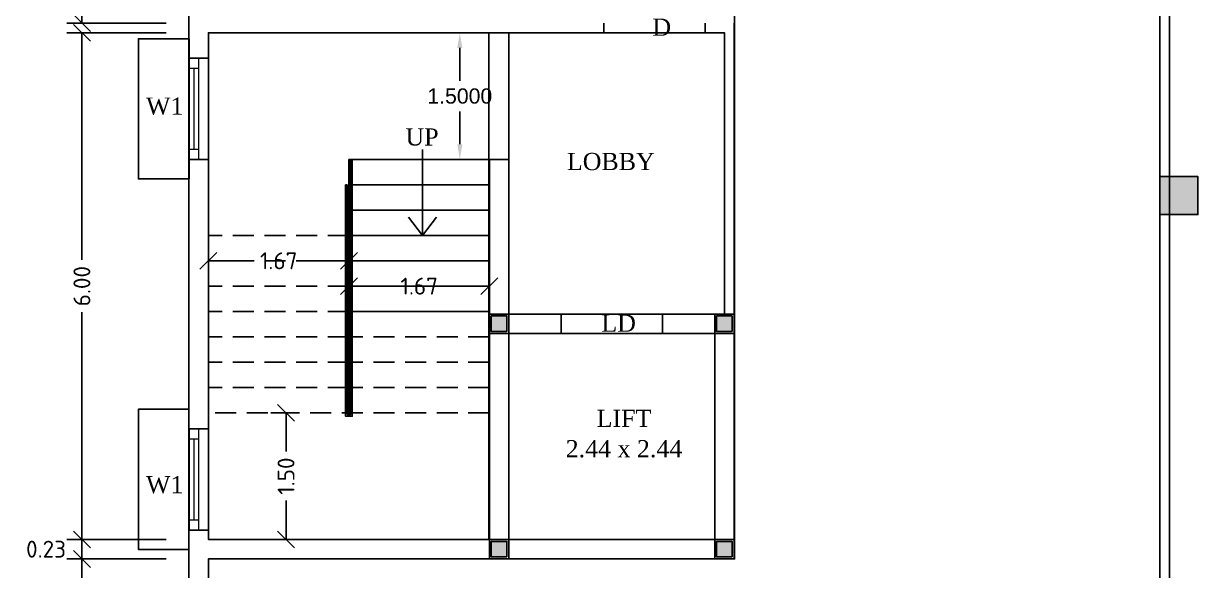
# Model space of a CAD drawing. Header units: metres. Extents: x 33037 to 87500, y -4470 to 25.
# Drawn here: x 87451.09 to 87465.13, y -4443.94 to -4437.47 of the extents above; entities that cross this region are included whole.
import ezdxf

# ---------------------------------------------------------------- set-up
doc = ezdxf.new("R2010")
doc.units = ezdxf.units.M
doc.header["$MEASUREMENT"] = 0
doc.linetypes.add('HIDDEN', pattern=[0.375, 0.25, -0.125])
for name, color, linetype in [('BLK_1_FLR_1_BLT_UP_AREA', 18, 'Continuous'), ('BLK_1_FLR_1_CARPET_AREA', 18, 'Continuous'), ('BLK_1_FLR_1_EXIT_WIDTH_STAIR', 1, 'Continuous'), ('BLK_1_FLR_1_LIFT_1', 30, 'Continuous'), ('BLK_1_FLR_1_REGULAR_ROOM_1', 117, 'Continuous'), ('BLK_1_FLR_1_REGULAR_ROOM_2', 117, 'Continuous'), ('BLK_1_FLR_1_STAIR_1', 1, 'Continuous'), ('BLK_1_FLR_4_ROOF_AREA', 54, 'Continuous'), ('h', 8, 'Continuous'), ('INVA-COLUMN', 1, 'Continuous')]:
    doc.layers.add(name, color=color, linetype=linetype)
for name, color, linetype, lineweight in [('BLK_1_LVL_1_BLDG_FOOT_PRINT', 1, 'Continuous', 5), ('INVA-HATCH', 251, 'Continuous', 5), ('INVA-WINDOW', 153, 'Continuous', 20)]:
    doc.layers.add(name, color=color, linetype=linetype, lineweight=lineweight)
doc.styles.add('ISO Proportional', font='isocpeur.ttf')
doc.styles.add('ROMANS', font='times.ttf')
doc.styles.get("Standard").update_dxf_attribs({"font": 'arial.ttf'})
doc.dimstyles.get("Standard").update_dxf_attribs({"dimtxt": 0.18, "dimasz": 0.18, "dimexe": 0.18, "dimexo": 0.0625, "dimgap": 0.09, "dimtad": 0, "dimtih": 1, "dimtoh": 1, "dimdec": 4, "dimzin": 0, "dimdsep": 46, "dimtxsty": 'Standard', "dimcen": 0.09, "dimadec": 0, "dimazin": 0, "dimtfac": 1, "dimtdec": 4, "dimtofl": 0, "dimtmove": 0, "dimatfit": 3, "dimfxl": 0, "dimtolj": 1, "dimtzin": 0, "dimarcsym": 0})
doc.dimstyles.new('T-roman', dxfattribs={"dimtxt": 0.2, "dimasz": 0.2, "dimexe": 0.18, "dimexo": 0.0625, "dimgap": 0.09, "dimtad": 0, "dimtoh": 1, "dimzin": 0, "dimdsep": 46, "dimtxsty": 'ISO Proportional', "dimblk": 'OBLIQUE', "dimcen": 0.09, "dimclrd": 5, "dimclre": 2, "dimclrt": 7, "dimadec": 0, "dimazin": 0, "dimtfac": 1, "dimtofl": 0, "dimtmove": 2, "dimatfit": 3, "dimldrblk": 'OBLIQUE', "dimfxl": 0, "dimtolj": 1, "dimtzin": 0, "dimarcsym": 0})

# ---------------------------------------------------------------- blocks, each defined once
blk = doc.blocks.new('4 col')
at = {"layer": 'INVA-HATCH', "ltscale": 2}
h = blk.add_hatch(color=253, dxfattribs=at)
h.dxf.hatch_style = 1
h.paths.add_polyline_path([(-5051471, 2224207), (-5051471, 2224807), (-5051921, 2224807), (-5051921, 2224207)])
h.paths.add_polyline_path([(-5044526, 2224207), (-5044526, 2224807), (-5044976, 2224807), (-5044976, 2224207)])
h.paths.add_polyline_path([(-5044526, 2219807), (-5044526, 2220257), (-5044976, 2220257), (-5044976, 2219807)])
h.paths.add_polyline_path([(-5051471, 2219807), (-5051471, 2220257), (-5051921, 2220257), (-5051921, 2219807)])
h.paths.add_polyline_path([(-5035678, 2224207), (-5035678, 2224807), (-5036128, 2224807), (-5036128, 2224207)])
h.paths.add_polyline_path([(-5035678, 2219807), (-5035678, 2220257), (-5036128, 2220257), (-5036128, 2219807)])
h.paths.add_polyline_path([(-5027728, 2224207), (-5027728, 2224807), (-5028178, 2224807), (-5028178, 2224207)])
h.paths.add_polyline_path([(-5027728, 2219807), (-5027728, 2220257), (-5028178, 2220257), (-5028178, 2219807)])
h.paths.add_polyline_path([(-5027728, 2214311), (-5027728, 2214761), (-5028178, 2214761), (-5028178, 2214311)])
h.paths.add_polyline_path([(-5027728, 2208301), (-5027728, 2208901), (-5028178, 2208901), (-5028178, 2208301)])
h.paths.add_polyline_path([(-5051471, 2208901), (-5051471, 2208301), (-5051921, 2208301), (-5051921, 2208901)])
h.paths.add_polyline_path([(-5051471, 2214761), (-5051471, 2214311), (-5051921, 2214311), (-5051921, 2214761)])
at = {"layer": 'INVA-COLUMN'}
blk.add_lwpolyline([(-5044526, 2219807), (-5044526, 2220257), (-5044976, 2220257), (-5044976, 2219807)], close=True, dxfattribs=at)
blk = doc.blocks.new('window 4 feet')
at = {"layer": 'INVA-WINDOW', "ltscale": 4}
for p, q in [((330582.01, 65403.36), (330630, 65403.36)), ((330582.01, 65398.86), (330630, 65398.86)), ((330586.81, 65394.36), (330586.81, 65398.86)), ((330625.2, 65394.36), (330625.2, 65398.86)), ((330582.01, 65394.36), (330630, 65394.36)), ((330586.81, 65396.61), (330625.2, 65396.61))]:
    blk.add_line(p, q, dxfattribs=at)
blk = doc.blocks.new('_Oblique')
at = {"color": 0, "linetype": 'ByBlock', "lineweight": -2}
blk.add_line((-0.5, -0.5), (0.5, 0.5), dxfattribs=at)
blk = doc.blocks.new('*D335')
at = {"color": 2, "lineweight": -2}
for p, q in [((87453.279, -4440.1), (87453.279, -4440.46)), ((87454.944, -4440.1), (87454.944, -4440.46))]:
    blk.add_line(p, q, dxfattribs=at)
at = {"color": 5, "lineweight": -2}
for p, q in [((87453.279, -4440.28), (87453.822, -4440.28)), ((87454.944, -4440.28), (87454.402, -4440.28))]:
    blk.add_line(p, q, dxfattribs=at)
at = {"layer": 'DEFPOINTS', "color": 0}
for p in [(87453.279, -4439.98), (87454.944, -4439.98), (87454.944, -4440.28)]:
    blk.add_point(p, dxfattribs=at)
at = {"color": 5, "lineweight": -2, "xscale": 0.2, "yscale": 0.2, "zscale": 0.2, "rotation": 180}
blk.add_blockref('_Oblique', (87453.279, -4440.28), dxfattribs=at)
at = {"color": 5, "lineweight": -2, "xscale": 0.2, "yscale": 0.2, "zscale": 0.2}
blk.add_blockref('_Oblique', (87454.944, -4440.28), dxfattribs=at)
at = {"color": 7, "insert": (87454.112, -4440.28), "char_height": 0.2, "attachment_point": 5, "style": 'ISO Proportional'}
blk.add_mtext('\\A1;1.67', dxfattribs=at)
blk = doc.blocks.new('*D336')
at = {"color": 2, "lineweight": -2}
for p, q in [((87454.944, -4440.58), (87454.944, -4440.4)), ((87456.609, -4440.58), (87456.609, -4440.4))]:
    blk.add_line(p, q, dxfattribs=at)
at = {"color": 5, "lineweight": -2}
for p, q in [((87454.944, -4440.58), (87455.487, -4440.58)), ((87456.609, -4440.58), (87456.067, -4440.58))]:
    blk.add_line(p, q, dxfattribs=at)
at = {"layer": 'DEFPOINTS', "color": 0}
for p in [(87454.944, -4440.58), (87456.609, -4440.58), (87456.609, -4440.58)]:
    blk.add_point(p, dxfattribs=at)
at = {"color": 5, "lineweight": -2, "xscale": 0.2, "yscale": 0.2, "zscale": 0.2, "rotation": 180}
blk.add_blockref('_Oblique', (87454.944, -4440.58), dxfattribs=at)
at = {"color": 5, "lineweight": -2, "xscale": 0.2, "yscale": 0.2, "zscale": 0.2}
blk.add_blockref('_Oblique', (87456.609, -4440.58), dxfattribs=at)
at = {"color": 7, "insert": (87455.777, -4440.58), "char_height": 0.2, "attachment_point": 5, "style": 'ISO Proportional'}
blk.add_mtext('\\A1;1.67', dxfattribs=at)
blk = doc.blocks.new('*D337')
at = {"layer": 'BLK_1_FLR_1_EXIT_WIDTH_STAIR', "color": 0, "lineweight": -2}
for p, q in [((87456.321, -4437.58), (87456.438, -4437.58)), ((87456.258, -4437.76), (87456.258, -4438.148)), ((87456.258, -4438.9), (87456.258, -4438.512)), ((87456.321, -4439.08), (87456.438, -4439.08))]:
    blk.add_line(p, q, dxfattribs=at)
at = {"layer": 'BLK_1_FLR_1_EXIT_WIDTH_STAIR', "color": 0}
for points in [[(87456.228, -4437.76), (87456.288, -4437.76), (87456.258, -4437.58)], [(87456.228, -4438.9), (87456.288, -4438.9), (87456.258, -4439.08)]]:
    blk.add_solid(points, dxfattribs=at)
at = {"layer": 'DEFPOINTS', "color": 0}
for p in [(87456.258, -4437.58), (87456.258, -4437.58), (87456.258, -4439.08)]:
    blk.add_point(p, dxfattribs=at)
at = {"layer": 'BLK_1_FLR_1_EXIT_WIDTH_STAIR', "color": 0, "insert": (87456.258, -4438.33), "char_height": 0.18, "attachment_point": 5}
blk.add_mtext('\\A1;1.5000', dxfattribs=at)
blk = doc.blocks.new('rege')
at = {"layer": 'h'}
h = blk.add_hatch(color=252, dxfattribs=at)
h.dxf.hatch_style = 1
h.paths.add_polyline_path([(86212.376, -4386.625), (86212.192, -4386.625), (86212.192, -4386.809), (86212.376, -4386.809)])
for points in [[(86212.399, -4386.832), (86212.399, -4386.602), (86212.169, -4386.602), (86212.169, -4386.832)], [(86212.376, -4386.809), (86212.376, -4386.625), (86212.192, -4386.625), (86212.192, -4386.809)]]:
    blk.add_lwpolyline(points, close=True)
blk = doc.blocks.new('*D338')
at = {"color": 2, "lineweight": -2}
for p, q in [((87454.199, -4442.08), (87454.019, -4442.08)), ((87454.199, -4443.58), (87454.019, -4443.58))]:
    blk.add_line(p, q, dxfattribs=at)
at = {"color": 5, "lineweight": -2}
for p, q in [((87454.199, -4442.08), (87454.199, -4442.54)), ((87454.199, -4443.58), (87454.199, -4443.12))]:
    blk.add_line(p, q, dxfattribs=at)
at = {"layer": 'DEFPOINTS', "color": 0}
for p in [(87454.199, -4442.08), (87454.207, -4442.08), (87454.207, -4443.58)]:
    blk.add_point(p, dxfattribs=at)
at = {"color": 5, "lineweight": -2, "xscale": 0.2, "yscale": 0.2, "zscale": 0.2}
for p, rotation in [((87454.199, -4442.08), 90), ((87454.199, -4443.58), 270)]:
    blk.add_blockref('_Oblique', p, dxfattribs=dict(at, rotation=rotation))
at = {"color": 7, "insert": (87454.199, -4442.83), "char_height": 0.2, "attachment_point": 5, "rotation": 90, "style": 'ISO Proportional'}
blk.add_mtext('\\A1;1.50', dxfattribs=at)
blk = doc.blocks.new('*D323')
at = {"color": 2, "lineweight": -2}
for p, q in [((87452.78, -4435.945), (87451.6, -4435.945)), ((87452.78, -4437.465), (87451.6, -4437.465))]:
    blk.add_line(p, q, dxfattribs=at)
at = {"color": 5, "lineweight": -2}
for p, q in [((87451.78, -4435.945), (87451.78, -4436.415)), ((87451.78, -4437.465), (87451.78, -4436.995))]:
    blk.add_line(p, q, dxfattribs=at)
at = {"layer": 'DEFPOINTS', "color": 0}
for p in [(87453.279, -4435.945), (87451.78, -4437.465), (87453.279, -4437.465)]:
    blk.add_point(p, dxfattribs=at)
at = {"color": 5, "lineweight": -2, "xscale": 0.2, "yscale": 0.2, "zscale": 0.2}
for p, rotation in [((87451.78, -4435.945), 90), ((87451.78, -4437.465), 270)]:
    blk.add_blockref('_Oblique', p, dxfattribs=dict(at, rotation=rotation))
at = {"color": 7, "insert": (87451.78, -4436.705), "char_height": 0.2, "attachment_point": 5, "rotation": 90, "style": 'ISO Proportional'}
blk.add_mtext('\\A1;1.52', dxfattribs=at)
blk = doc.blocks.new('*D324')
at = {"color": 2, "lineweight": -2}
for p, q in [((87452.78, -4437.58), (87451.6, -4437.58)), ((87452.78, -4443.58), (87451.6, -4443.58))]:
    blk.add_line(p, q, dxfattribs=at)
at = {"color": 5, "lineweight": -2}
for p, q in [((87451.78, -4437.58), (87451.78, -4440.27)), ((87451.78, -4443.58), (87451.78, -4440.89))]:
    blk.add_line(p, q, dxfattribs=at)
at = {"layer": 'DEFPOINTS', "color": 0}
for p in [(87453.279, -4437.58), (87451.78, -4443.58), (87453.279, -4443.58)]:
    blk.add_point(p, dxfattribs=at)
at = {"color": 5, "lineweight": -2, "xscale": 0.2, "yscale": 0.2, "zscale": 0.2}
for p, rotation in [((87451.78, -4437.58), 90), ((87451.78, -4443.58), 270)]:
    blk.add_blockref('_Oblique', p, dxfattribs=dict(at, rotation=rotation))
at = {"color": 7, "insert": (87451.78, -4440.58), "char_height": 0.2, "attachment_point": 5, "rotation": 90, "style": 'ISO Proportional'}
blk.add_mtext('\\A1;6.00', dxfattribs=at)
blk = doc.blocks.new('*D325')
at = {"color": 2, "lineweight": -2}
for p, q in [((87452.78, -4443.58), (87451.6, -4443.58)), ((87452.78, -4443.81), (87451.6, -4443.81))]:
    blk.add_line(p, q, dxfattribs=at)
at = {"color": 5, "lineweight": -2}
blk.add_line((87451.78, -4443.58), (87451.78, -4443.81), dxfattribs=at)
at = {"layer": 'DEFPOINTS', "color": 0}
for p in [(87453.279, -4443.58), (87451.78, -4443.81), (87453.279, -4443.81)]:
    blk.add_point(p, dxfattribs=at)
at = {"color": 5, "lineweight": -2, "xscale": 0.2, "yscale": 0.2, "zscale": 0.2}
for p, rotation in [((87451.78, -4443.58), 90), ((87451.78, -4443.81), 270)]:
    blk.add_blockref('_Oblique', p, dxfattribs=dict(at, rotation=rotation))
at = {"color": 7, "insert": (87451.355, -4443.695), "char_height": 0.2, "attachment_point": 5, "style": 'ISO Proportional'}
blk.add_mtext('\\A1;0.23', dxfattribs=at)
blk = doc.blocks.new('*D326')
at = {"color": 2, "lineweight": -2}
for p, q in [((87452.78, -4443.81), (87451.6, -4443.81)), ((87452.78, -4456.3), (87451.6, -4456.3))]:
    blk.add_line(p, q, dxfattribs=at)
at = {"color": 5, "lineweight": -2}
for p, q in [((87451.78, -4443.81), (87451.78, -4449.685)), ((87451.78, -4456.3), (87451.78, -4450.425))]:
    blk.add_line(p, q, dxfattribs=at)
at = {"layer": 'DEFPOINTS', "color": 0}
for p in [(87453.279, -4443.81), (87451.78, -4456.3), (87453.279, -4456.3)]:
    blk.add_point(p, dxfattribs=at)
at = {"color": 5, "lineweight": -2, "xscale": 0.2, "yscale": 0.2, "zscale": 0.2}
for p, rotation in [((87451.78, -4443.81), 90), ((87451.78, -4456.3), 270)]:
    blk.add_blockref('_Oblique', p, dxfattribs=dict(at, rotation=rotation))
at = {"color": 7, "insert": (87451.78, -4450.055), "char_height": 0.2, "attachment_point": 5, "rotation": 90, "style": 'ISO Proportional'}
blk.add_mtext('\\A1;12.49', dxfattribs=at)

msp = doc.modelspace()

# ---------------------------------------------------------------- linework, layer by layer
at = {"color": 0}
for p, q in [((87464.66966, -4432.2453), (87464.66966, -4456.30026)), ((87464.55466, -4432.4753), (87464.55466, -4456.30026)), ((87453.04902, -4437.88003), (87453.04902, -4435.76009)), ((87457.96397, -4437.58003), (87457.96397, -4437.46503)), ((87459.16397, -4437.46503), (87459.16397, -4437.58003)), ((87459.50894, -4443.81007), (87459.50894, -4437.46503)), ((87453.27907, -4437.58003), (87453.27907, -4437.88003)), ((87457.96397, -4437.58003), (87453.27907, -4437.58003)), ((87459.39394, -4437.58003), (87459.16397, -4437.58003)), ((87459.39394, -4440.91007), (87459.39394, -4437.58003)), ((87453.27907, -4437.88003), (87453.04902, -4437.88003)), ((87453.04902, -4443.81007), (87453.04902, -4439.08007)), ((87453.27905, -4439.08007), (87453.04902, -4439.08007)), ((87453.27905, -4439.08007), (87453.27899, -4443.58007)), ((87454.94405, -4442.08007), (87454.94405, -4439.08007)), ((87456.60905, -4439.08007), (87454.94405, -4439.08007)), ((87456.60905, -4443.58007), (87456.60905, -4439.08007)), ((87456.60905, -4439.08007), (87456.83905, -4439.08007)), ((87456.60905, -4439.08007), (87456.83905, -4439.08007)), ((87456.83905, -4440.91007), (87456.83905, -4439.08007)), ((87456.83905, -4440.91007), (87456.83905, -4439.08007)), ((87454.94405, -4442.08007), (87454.94405, -4439.38007)), ((87456.60905, -4439.38007), (87454.94405, -4439.38007)), ((87456.60905, -4439.68007), (87454.94405, -4439.68007)), ((87456.60905, -4439.98007), (87454.94405, -4439.98007)), ((87456.60905, -4440.28007), (87454.94405, -4440.28007)), ((87456.60905, -4440.58007), (87454.94405, -4440.58007)), ((87456.60905, -4440.88007), (87454.94405, -4440.88007)), ((87456.83905, -4440.91007), (87457.45905, -4440.91007)), ((87458.65905, -4440.91007), (87459.39394, -4440.91007)), ((87456.83905, -4443.58007), (87456.83905, -4441.14007)), ((87456.83905, -4441.14007), (87457.45905, -4441.14007)), ((87458.65905, -4441.14007), (87459.27905, -4441.14007)), ((87459.27894, -4443.58007), (87459.27897, -4441.14007)), ((87453.27907, -4442.26815), (87453.04902, -4442.26815)), ((87453.27905, -4443.46819), (87453.04902, -4443.46819)), ((87456.60408, -4443.58007), (87453.27899, -4443.58007)), ((87459.27894, -4443.58007), (87456.83905, -4443.58007)), ((87453.04902, -4444.41007), (87453.04902, -4443.81007)), ((87453.27902, -4443.81007), (87453.27902, -4444.41007)), ((87453.27902, -4443.81007), (87459.50894, -4443.81007))]:
    msp.add_line(p, q, dxfattribs=at)
at = {"color": 0, "linetype": 'HIDDEN'}
for p, q in [((87454.94405, -4439.98007), (87453.27905, -4439.98007)), ((87454.94405, -4440.28007), (87453.27905, -4440.28007)), ((87454.94405, -4440.58007), (87453.27905, -4440.58007)), ((87454.94405, -4440.88007), (87453.27905, -4440.88007)), ((87454.94405, -4441.18007), (87453.27905, -4441.18007)), ((87456.60905, -4441.18007), (87454.94405, -4441.18007)), ((87454.94405, -4441.48007), (87453.27905, -4441.48007)), ((87456.60905, -4441.48007), (87454.94405, -4441.48007)), ((87454.94405, -4441.78007), (87453.27905, -4441.78007)), ((87456.60905, -4441.78007), (87454.94405, -4441.78007)), ((87456.60905, -4442.08007), (87453.27905, -4442.08007))]:
    msp.add_line(p, q, dxfattribs=at)
at = {"color": 0}
for points in [[(87453.05014, -4437.88003), (87453.05015, -4437.65003), (87452.45015, -4437.65003), (87452.45008, -4439.31007), (87452.45008, -4439.31007), (87453.05009, -4439.31007), (87453.05009, -4439.08007)], [(87455.81473, -4439.98007), (87455.81473, -4438.96385)], [(87454.98405, -4439.08007), (87454.98405, -4442.12007), (87454.90405, -4442.12007), (87454.90405, -4439.38007)], [(87454.96405, -4439.08007), (87454.96405, -4442.10007), (87454.92405, -4442.10007), (87454.92405, -4439.38007)], [(87454.92405, -4439.38007), (87454.90405, -4439.38007)], [(87455.81473, -4439.98007), (87455.64833, -4439.76326)], [(87455.81473, -4439.98007), (87455.98113, -4439.76326)], [(87457.45905, -4441.14007), (87457.45905, -4440.91007)], [(87458.65905, -4441.14007), (87458.65905, -4440.91007)], [(87453.04904, -4442.26815), (87453.04905, -4442.03815), (87452.44905, -4442.03815), (87452.44898, -4443.6982), (87452.44898, -4443.6982), (87453.04899, -4443.6982), (87453.04899, -4443.46819)]]:
    msp.add_lwpolyline(points, dxfattribs=at)
at = {"color": 0, "linetype": 'HIDDEN'}
for points in [[(87454.94405, -4442.08007), (87454.94405, -4439.38007)], [(87454.94405, -4439.38007), (87454.94405, -4439.38007)], [(87454.94405, -4439.38007), (87454.94405, -4442.08007)]]:
    msp.add_lwpolyline(points, dxfattribs=at)
at = {"layer": 'BLK_1_FLR_1_BLT_UP_AREA', "color": 18}
msp.add_lwpolyline([(87471.24897, -4456.53026), (87453.04902, -4456.53026), (87453.04902, -4430.6303), (87471.24897, -4430.6303)], close=True, dxfattribs=at)
at = {"layer": 'BLK_1_FLR_1_CARPET_AREA', "color": 18}
for points in [[(87464.66966, -4456.30026), (87471.01897, -4456.30026), (87471.01897, -4430.8603), (87464.66966, -4430.8603)], [(87464.55466, -4456.30526), (87464.55466, -4432.9753), (87459.51386, -4432.9753), (87459.51386, -4443.81007), (87453.27902, -4443.81007), (87453.27902, -4456.30026)], [(87456.60408, -4443.58007), (87453.27907, -4443.58007), (87453.27907, -4437.58003), (87456.60408, -4437.58003)], [(87456.83905, -4440.91007), (87459.39394, -4440.91007), (87459.39394, -4437.58003), (87456.83905, -4437.58003)]]:
    msp.add_lwpolyline(points, close=True, dxfattribs=at)
at = {"layer": 'BLK_1_FLR_1_LIFT_1'}
msp.add_lwpolyline([(87456.83905, -4443.58007), (87456.83905, -4441.14007), (87459.27894, -4441.14007), (87459.27894, -4443.58007)], close=True, dxfattribs=at)
at = {"layer": 'BLK_1_FLR_1_REGULAR_ROOM_1', "color": 2}
msp.add_lwpolyline([(87464.55466, -4456.30526), (87464.55466, -4432.9753), (87459.51386, -4432.9753), (87459.51386, -4443.81007), (87453.27902, -4443.81007), (87453.27902, -4456.30026)], close=True, dxfattribs=at)
at = {"layer": 'BLK_1_FLR_1_REGULAR_ROOM_2', "color": 2}
msp.add_lwpolyline([(87464.66966, -4456.30026), (87471.01897, -4456.30026), (87471.01897, -4430.8603), (87464.66966, -4430.8603)], close=True, dxfattribs=at)
at = {"layer": 'BLK_1_FLR_1_STAIR_1', "linetype": 'Continuous'}
msp.add_lwpolyline([(87456.60408, -4443.58007), (87453.27907, -4443.58007), (87453.27907, -4437.58003), (87456.60408, -4437.58003)], close=True, dxfattribs=at)
at = {"layer": 'BLK_1_FLR_4_ROOF_AREA'}
msp.add_lwpolyline([(87471.24897, -4456.53026), (87453.04902, -4456.53026), (87453.04902, -4430.6303), (87471.24897, -4430.6303)], close=True, dxfattribs=at)
at = {"layer": 'BLK_1_LVL_1_BLDG_FOOT_PRINT'}
msp.add_lwpolyline([(87471.24897, -4456.53026), (87453.04902, -4456.53026), (87453.04902, -4430.6303), (87471.24897, -4430.6303)], close=True, dxfattribs=at)

# ---------------------------------------------------------------- block references
at = {"color": 0, "rotation": 270}
for name, p, xscale, yscale, zscale in [('4 col', (85244.74803, -9484.25838), 0.001, 0.001, 0.001), ('window 4 feet', (85817.77654, 3828.7659), 0.0250063393018665, 0.0250063393018665, 0.0250063393018665), ('window 4 feet', (85817.77654, 3824.37777), 0.0250063393018665, 0.0250063393018665, 0.0250063393018665)]:
    msp.add_blockref(name, p, dxfattribs=dict(at, xscale=xscale, yscale=yscale, zscale=zscale))
at = {"color": 0}
for p in [(1244.43968, -54.30838), (1247.1096, -54.30838), (1244.43968, -56.97838), (1247.10958, -56.97838)]:
    msp.add_blockref('rege', p, dxfattribs=at)

# ---------------------------------------------------------------- texts
at = {"color": 0, "style": 'ROMANS'}
for s, p in [('D', (87458.54024, -4437.61525)), ('W1 ', (87452.53966, -4438.54961)), ('UP', (87455.61466, -4438.9148)), ('LOBBY', (87457.52751, -4439.20561)), ('LD', (87457.93598, -4441.11986)), ('LIFT', (87457.88016, -4442.24745)), ('2.44 x 2.44', (87457.51314, -4442.60639)), ('W1 ', (87452.53966, -4443.03216))]:
    msp.add_text(s, height=0.2032, dxfattribs=at).set_placement(p)

# ---------------------------------------------------------------- dimensions: what is measured, and where the dimension line sits
at = {"color": 0}
for base, p1, p2, picture, middle in [((87451.78032, -4437.46503), (87453.27902, -4435.945), (87453.27902, -4437.46503), '*D323', (87451.78032, -4436.70501)), ((87451.78032, -4443.58007), (87453.27907, -4437.58003), (87453.27899, -4443.58007), '*D324', (87451.78032, -4440.58005)), ((87451.78032, -4443.81007), (87453.27899, -4443.58007), (87453.27902, -4443.81007), '*D325', (87451.35532, -4443.69507)), ((87451.78032, -4456.30026), (87453.27902, -4443.81007), (87453.27902, -4456.30026), '*D326', (87451.78032, -4450.05516))]:
    dim = msp.add_linear_dim(base=base, p1=p1, p2=p2, angle=270, dimstyle='T-roman', dxfattribs=at)
    dim.commit()
    dim.dimension.update_dxf_attribs({"geometry": picture, "text_midpoint": middle})
dim = msp.add_aligned_dim(p1=(87453.2790463228, -4439.9800651303), p2=(87454.9440463228, -4439.9800651303), distance=-0.3, dimstyle='T-roman', override={"dimfxl": 0.18}, dxfattribs=at)
dim.commit()
dim.dimension.update_dxf_attribs({"geometry": '*D335', "text_midpoint": (87454.1115463228, -4440.2800651303)})
for p1, p2, distance, picture, middle in [((87454.9440463228, -4440.5800651312), (87456.6090463228, -4440.5800651312), 0, '*D336', (87455.7765463228, -4440.5800651312)), ((87454.20657, -4443.58007), (87454.20657, -4442.08007), 0.00801, '*D338', (87454.19855, -4442.83007))]:
    dim = msp.add_aligned_dim(p1=p1, p2=p2, distance=distance, dimstyle='T-roman', dxfattribs=at)
    dim.commit()
    dim.dimension.update_dxf_attribs({"geometry": picture, "text_midpoint": middle})
at = {"layer": 'BLK_1_FLR_1_EXIT_WIDTH_STAIR'}
dim = msp.add_aligned_dim(p1=(87456.25849, -4439.08007), p2=(87456.25849, -4437.58003), distance=0, dimstyle='Standard', dxfattribs=at)
dim.commit()
dim.dimension.update_dxf_attribs({"geometry": '*D337', "text_midpoint": (87456.25849, -4438.33005)})

doc.saveas('drawing.dxf')
